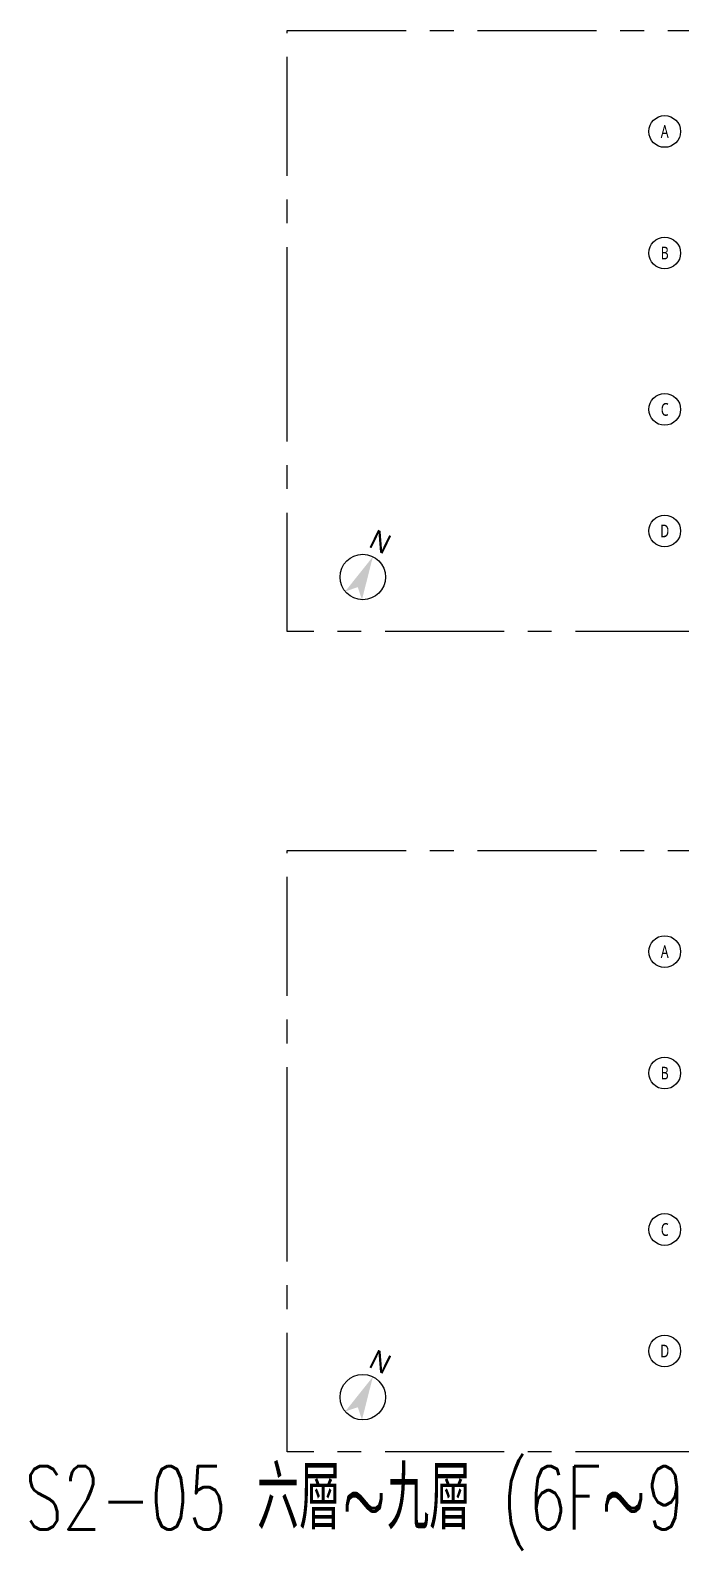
# Model space of a CAD drawing. Header units: millimetres. Extents: x -3377 to 119122, y -22007 to 15479.
# Drawn here: x 48619 to 51693, y 7810 to 15003 of the extents above; entities that cross this region are included whole.
import ezdxf
from ezdxf.enums import TextEntityAlignment as Align

# ---------------------------------------------------------------- set-up
doc = ezdxf.new("R2010")
doc.units = ezdxf.units.MM
doc.header["$LTSCALE"] = 150
doc.header["$MEASUREMENT"] = 0
doc.linetypes.add('CENTER', pattern=[2, 1.25, -0.25, 0.25, -0.25])
doc.layers.get('0').update_dxf_attribs({"plot": 0})
for name, color, linetype in [('Col-Line', 8, 'CENTER'), ('Duct', 1, 'Continuous'), ('指北針', 7, 'Continuous')]:
    doc.layers.add(name, color=color, linetype=linetype)
doc.layers.add('S-ARCH', color=252, linetype='Continuous', plot=False)
doc.styles.add('C1', font='', dxfattribs={"bigfont": 'japanese.shx'})
doc.styles.add('CS4', font='romans.shx', dxfattribs={"width": 0.7, "height": 45, "bigfont": 'lsp.shx'})
doc.styles.get('C1').set_extended_font_data('微軟正黑體')

# ---------------------------------------------------------------- blocks, each defined once
blk = doc.blocks.new('A$C3CD31075')
at = {"layer": 'Col-Line', "color": 252, "linetype": 'ByBlock'}
for centre in [(-841.7, 760), (-841.7, 185), (-841.7, -555), (-841.7, -1130)]:
    blk.add_circle(centre, 75, dxfattribs=at)
at = {"layer": 'Duct', "color": 252, "linetype": 'CENTER', "ltscale": 3}
blk.add_lwpolyline([(-2626.8, -1606.5), (-2626.8, -349.3), (-2626.9, 1238.2), (3181.4, 1238.1), (3180.9, -349.4), (3180.5, -1606.5), (198.7, -1606.5)], close=True, dxfattribs=at)
blk.add_lwpolyline([(-2626.8, -1606.5), (-2626.8, -349.3), (-2626.9, 1238.2), (3181.4, 1238.1), (3180.9, -349.4), (3180.5, -1606.5), (198.7, -1606.5)], close=True, dxfattribs=at)
at = {"layer": '指北針', "color": 252}
blk.add_circle((-2269.3, -1347.9), 107.4, dxfattribs=at)
for points in [[(-2293.2, -1396), (-2352.5, -1416), (-2221.6, -1251.6)], [(-2221.6, -1251.6), (-2273.2, -1455.2), (-2293.2, -1396)]]:
    blk.add_solid(points, dxfattribs=at)
at = {"layer": 'Col-Line', "color": 252, "style": 'C1', "width": 0.75}
for s, p in [('A', (-841.7, 760)), ('B', (-841.7, 185)), ('C', (-841.7, -555)), ('D', (-841.7, -1130))]:
    blk.add_text(s, height=60, dxfattribs=at).set_placement(p, align=Align.MIDDLE)
at = {"layer": '指北針', "color": 252, "style": 'C1'}
blk.add_text('N', height=92.8, rotation=333.62158, dxfattribs=at).set_placement((-2207.1, -1222.4), align=Align.CENTER)
blk = doc.blocks.new('2021-1102')
for p in [(40349.2, -1755.9), (40349.2, -5636)]:
    blk.add_blockref('A$C3CD31075', p)

msp = doc.modelspace()

# ---------------------------------------------------------------- block references
at = {"layer": 'S-ARCH'}
msp.add_blockref('2021-1102', (12110.4, 15520.27), dxfattribs=at)

# ---------------------------------------------------------------- texts
at = {"layer": 'DEFPOINTS', "style": 'CS4', "width": 0.7}
msp.add_text('S2-05 六層~九層 (6F~9F)', height=300, dxfattribs=at).set_placement((48591.6, 7910.14))

doc.saveas('drawing.dxf')
